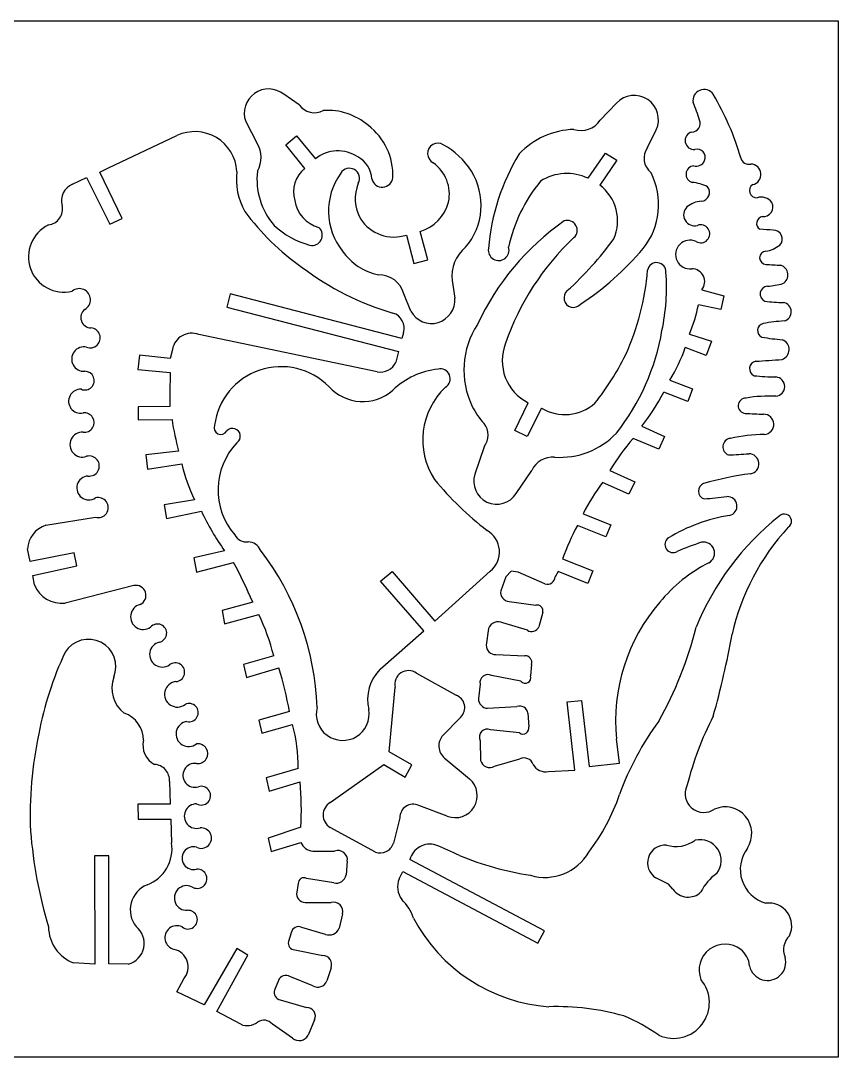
# Model space of a CAD drawing. Extents: x 0 to 963, y 0 to 414.
# Drawn here: x 636.3 to 962.8, y 0 to 413.9 of the extents above; entities that cross this region are included whole.
import ezdxf

# ---------------------------------------------------------------- set-up
doc = ezdxf.new("R2010")
doc.units = 0
doc.layers.add('GREEN', color=3, linetype='CONTINUOUS')
doc.layers.add('WHITE', color=7, linetype='CONTINUOUS')

msp = doc.modelspace()

# ---------------------------------------------------------------- linework, layer by layer
at = {"layer": 'GREEN', "linetype": 'CONTINUOUS'}
for p, q in [((747.516921, 380.323394), (741.392269, 384.523384)), ((874.218366, 381.023466), (867.743257, 374.198459)), ((726.168497, 373.674392), (730.718476, 364.924578)), ((886.642057, 363.349447), (890.141967, 370.349391)), ((671.393033, 355.123251), (698.693016, 368.07334)), ((742.266433, 364.399151), (746.467833, 367.900251)), ((749.78544, 354.956605), (742.266433, 364.399151)), ((746.467833, 367.900251), (753.992809, 358.800232)), ((862.944798, 350.994022), (869.842433, 361.075251)), ((869.842433, 361.075251), (874.393833, 358.274351)), ((874.393833, 358.274351), (867.568797, 348.299324)), ((667.893833, 353.373651), (671.393033, 355.123251)), ((676.818833, 334.998651), (667.893833, 353.373651)), ((657.042933, 348.648307), (662.642333, 351.272851)), ((662.642333, 351.272851), (671.917333, 332.722851)), ((671.917333, 332.722851), (676.818833, 334.998651)), ((790.392124, 328.347914), (793.366933, 316.973051)), ((798.968733, 318.373451), (795.818997, 329.747575)), ((793.366933, 316.973051), (798.968733, 318.373451)), ((808.591769, 310.148919), (809.641727, 303.148961)), ((908.344119, 306.47453), (917.093733, 304.024651)), ((720.041933, 304.900151), (718.641633, 299.473451)), ((788.467133, 287.050151), (720.041933, 304.900151)), ((792.14339, 297.899408), (789.343381, 304.899256)), ((917.093733, 304.024651), (915.868333, 298.598051)), ((718.641633, 299.473451), (787.241633, 281.798451)), ((915.868333, 298.598051), (906.943329, 300.523063)), ((778.66773, 273.749899), (707.442793, 288.624897)), ((789.166766, 289.324259), (788.467133, 287.050151)), ((903.443802, 288.799606), (912.193833, 285.999551)), ((912.193833, 285.999551), (910.093133, 280.222951)), ((696.941651, 282.674185), (696.066933, 278.999951)), ((787.241633, 281.798451), (786.191693, 277.599318)), ((910.093133, 280.222951), (901.693193, 283.37292)), ((683.816933, 280.400051), (683.116633, 274.623251)), ((696.066933, 278.999951), (683.816933, 280.400051)), ((683.116633, 274.623251), (696.066733, 273.398214)), ((895.568946, 270.424461), (904.668733, 266.924551)), ((902.743133, 261.847951), (893.118143, 265.522962)), ((904.668733, 266.924551), (902.743133, 261.847951)), ((833.616433, 250.298651), (839.041476, 261.323593)), ((695.891756, 259.924829), (683.291733, 259.749951)), ((683.291733, 259.749951), (683.291733, 254.498151)), ((844.362729, 259.171774), (838.518033, 247.847851)), ((683.291733, 254.498151), (696.766792, 254.673203)), ((838.518033, 247.847851), (833.616433, 250.298651)), ((884.369103, 252.049387), (893.468733, 247.849451)), ((891.193133, 242.772951), (880.86786, 247.147986)), ((893.468733, 247.849451), (891.193133, 242.772951)), ((699.391429, 242.074845), (686.266633, 240.499851)), ((686.266633, 240.499851), (686.966933, 234.898051)), ((821.36838, 243.82363), (817.693405, 232.798742)), ((686.966933, 234.898051), (700.616921, 236.998056)), ((834.141875, 225.099456), (840.441736, 234.374465)), ((871.593837, 234.374365), (881.568833, 229.824451)), ((879.118033, 224.922951), (868.61792, 229.472934)), ((881.568833, 229.824451), (879.118033, 224.922951)), ((705.691281, 222.649727), (693.616633, 220.549751)), ((693.616633, 220.549751), (694.491933, 215.122951)), ((646.367857, 212.498297), (666.142522, 215.648205)), ((694.491933, 215.122951), (708.492056, 218.09813)), ((860.918912, 217.049581), (871.943833, 212.674551)), ((870.018133, 207.772951), (858.643117, 212.322959)), ((871.943833, 212.674551), (870.018133, 207.772951)), ((640.068333, 197.975051), (639.018488, 203.049165)), ((657.743333, 201.475051), (640.068333, 197.975051)), ((658.793733, 196.223351), (657.743333, 201.475051)), ((717.766135, 202.174599), (705.516633, 199.374751)), ((705.516633, 199.374751), (706.566933, 193.772951)), ((852.69388, 199.024674), (864.768833, 194.299551)), ((641.118733, 192.373351), (658.793733, 196.223351)), ((706.566933, 193.772951), (721.267217, 197.622964)), ((641.818546, 188.699288), (641.118733, 192.373351)), ((780.066433, 190.099151), (784.617833, 193.950251)), ((784.617833, 193.950251), (801.767633, 174.175251)), ((801.767633, 174.175251), (823.816976, 194.124683)), ((830.118333, 191.848551), (828.018553, 186.248789)), ((832.218033, 194.123151), (830.118333, 191.848551)), ((835.017433, 193.773251), (832.218033, 194.123151)), ((845.692386, 189.048201), (835.017433, 193.773251)), ((850.943033, 193.947951), (849.718553, 191.8488)), ((862.843133, 189.222951), (850.943033, 193.947951)), ((864.768833, 194.299551), (862.843133, 189.222951)), ((681.542335, 188.349892), (654.067523, 181.349918)), ((797.371205, 170.347111), (780.066433, 190.099151)), ((728.966374, 181.699755), (716.716633, 178.374651)), ((716.716633, 178.374651), (717.766933, 173.122951)), ((831.342713, 182.04995), (842.017545, 180.474909)), ((717.766933, 173.122951), (731.417209, 176.798019)), ((844.818444, 177.67379), (843.243417, 171.898766)), ((779.89193, 154.924638), (797.371205, 170.347111)), ((823.118476, 171.198839), (822.243476, 164.549045)), ((838.692144, 170.498263), (828.892303, 173.473297)), ((737.366624, 160.349667), (725.291633, 156.849651)), ((826.092525, 160.874956), (837.642592, 160.349876)), ((725.291633, 156.849651), (726.516933, 151.597951)), ((726.516933, 151.597951), (739.467036, 155.447957)), ((794.417056, 153.348326), (810.167319, 144.59821)), ((840.268451, 156.84889), (839.918575, 152.299215)), ((836.067158, 150.198281), (824.342242, 152.473306)), ((783.482375, 121.973365), (785.843389, 147.749196)), ((819.793454, 148.974237), (819.09354, 143.198955)), ((854.616633, 141.974851), (860.218333, 142.499951)), ((857.670915, 114.66597), (854.616633, 141.974851)), ((860.218333, 142.499951), (863.368533, 116.075051)), ((743.666579, 138.124849), (731.416633, 134.624651)), ((822.767684, 139.349862), (834.492484, 140.049984)), ((838.868572, 137.424213), (839.218499, 131.999182)), ((731.416633, 134.624651), (732.641933, 129.372951)), ((732.641933, 129.372951), (744.892178, 132.872986)), ((812.092001, 135.849605), (804.566869, 128.149511)), ((835.54226, 129.548177), (823.992321, 130.773196)), ((819.793463, 126.399384), (819.968546, 118.5242)), ((875.441633, 117.474851), (874.216786, 127.098919)), ((792.493833, 116.774351), (783.482375, 121.973365)), ((759.943178, 101.723355), (781.292633, 116.948051)), ((781.292633, 116.948051), (789.868033, 111.872851)), ((789.868033, 111.872851), (792.493833, 116.774351)), ((806.142087, 119.048299), (815.592019, 111.173335)), ((825.567227, 116.249826), (835.717339, 119.224914)), ((863.368533, 116.075051), (875.441633, 117.474851)), ((747.166931, 115.374739), (734.391633, 111.524651)), ((847.092479, 114.149853), (857.670915, 114.66597)), ((695.716655, 110.124158), (696.066733, 101.024951)), ((734.391633, 111.524651), (735.616933, 106.272951)), ((735.616933, 106.272951), (747.866917, 109.947794)), ((696.066733, 101.024951), (683.116733, 101.024951)), ((683.116733, 101.024951), (683.291733, 95.073151)), ((806.667946, 96.299905), (795.293002, 100.499834)), ((787.766741, 95.59914), (785.141712, 85.449278)), ((683.291733, 95.073151), (696.241733, 95.073151)), ((696.241733, 95.073151), (696.591691, 85.623903)), ((748.216833, 91.924658), (735.091633, 87.549651)), ((777.967848, 81.949778), (759.943117, 91.749783)), ((735.091633, 87.549651), (736.316933, 82.122951)), ((736.316933, 82.122951), (748.217114, 85.797975)), ((671.568533, 80.374951), (665.791733, 80.374951)), ((665.791733, 80.374951), (665.966869, 37.115412)), ((671.568533, 37.324951), (671.568533, 80.374951)), ((752.942544, 82.298142), (761.692963, 82.298197)), ((845.518833, 50.449451), (791.775965, 78.983913)), ((766.766708, 78.274149), (766.241695, 72.849206)), ((761.342868, 69.699963), (750.492939, 71.449883)), ((787.418476, 71.273671), (788.993033, 74.247851)), ((788.993033, 74.247851), (842.893033, 45.547851)), ((895.041433, 69.174051), (889.967257, 71.623373)), ((747.166745, 69.349075), (746.46669, 65.148928)), ((896.791919, 67.073589), (895.041433, 69.174051)), ((750.667629, 61.823123), (760.292921, 61.823225)), ((764.8419, 57.274214), (763.441711, 51.499389)), ((744.366717, 49.749282), (743.316719, 46.24931)), ((758.017856, 49.049985), (748.567891, 51.849896)), ((842.893033, 45.547851), (845.518833, 50.449451)), ((722.667333, 43.450251), (709.569857, 20.922824)), ((727.043833, 40.824351), (722.667333, 43.450251)), ((745.767517, 42.923093), (756.967576, 40.648129)), ((665.966869, 37.115412), (657.392709, 37.674872)), ((679.267525, 37.149937), (671.568533, 37.324951)), ((714.618833, 18.249451), (727.043833, 40.824351)), ((760.291706, 35.749347), (758.541821, 30.499413)), ((698.693833, 26.124451), (701.493392, 31.373584)), ((739.291739, 30.674384), (737.716876, 26.824355)), ((752.943088, 28.57485), (743.843003, 32.249884)), ((709.569857, 20.922824), (698.693833, 26.124451)), ((739.992526, 22.973137), (750.492733, 19.823226)), ((724.242976, 13.174894), (714.618833, 18.249451)), ((744.893164, 7.574754), (736.84318, 13.174678)), ((753.641913, 14.924393), (751.191916, 8.799421))]:
    msp.add_line(p, q, dxfattribs=at)
for centre, radius, start, end in [((735.299533, 376.967151), 9.7066, 51.1201, 199.8299), ((909.223727, 381.99956), 4.4527, 34.530464, 190.353471), ((881.299233, 374.372251), 9.7148, -24.4624, 136.7921), ((846.65499, 355.386873), 63.6568, 17.189356, 23.922083), ((815.41463, 327.088522), 113.1398, 16.461374, 30.507192), ((753.601833, 384.567151), 7.4186, -145.1072, -61.4902), ((758.89056, 353.066728), 25.0425, 49.461881, 94.00203), ((860.123834, 379.129252), 9.0757, -108.510666, -32.90831), ((904.309201, 372.892229), 3.419, -89.858584, 22.47788), ((705.791333, 352.731151), 16.9047, 3.3675, 114.8284), ((759.741733, 352.121446), 25.2392, -1.923989, 52.326271), ((858.306608, 338.83485), 31.7061, 91.923355, 136.341512), ((905.236754, 366.027723), 3.566, 104.936237, 274.917574), ((721.61762, 359.265772), 10.7167, -30.053507, 31.872869), ((802.958811, 360.879537), 4.1149, 58.772879, 242.645683), ((789.978023, 337.053211), 31.244, 32.626205, 61.069815), ((762.955155, 347.631069), 14.3204, 55.975917, 128.744215), ((909.430652, 315.837183), 86.6026, 148.781625, 175.306198), ((892.659533, 359.007351), 7.4205, 144.1865, 231.5192), ((906.526906, 359.45854), 3.1729, -25.378003, 108.075686), ((765.989688, 350.146275), 10.5959, 3.261628, 61.976425), ((792.005554, 344.633864), 15.5132, -11.753191, 54.254951), ((905.420533, 352.621551), 3.4006, 96.8055, 254.167582), ((906.065955, 359.422706), 3.5814, -107.02159, -21.696945), ((927.032039, 359.734083), 3.1696, -169.359364, -73.301103), ((927.81255, 352.545693), 4.1545, -78.47542, 88.203417), ((747.355059, 350.333206), 24.92, 172.179351, 210.198379), ((758.418221, 350.465254), 27.738, 172.889498, 221.185689), ((757.307533, 345.568751), 12.0297, 128.703731, 196.392), ((784.994616, 337.909727), 25.7526, 144.063735, 218.510734), ((767.602779, 350.942107), 4.0372, -28.763765, 148.964852), ((794.338717, 340.229333), 25.861, -40.454146, 31.90868), ((854.464833, 333.093651), 19.8074, 64.651623, 122.09), ((863.00956, 340.502409), 28.0681, -38.774514, 26.893289), ((659.916231, 341.925593), 7.311, 113.141934, 194.668879), ((786.139804, 342.810303), 16.2248, 157.575877, 209.489109), ((780.722981, 351.724874), 4.2676, -166.783023, -6.06364), ((891.519316, 310.572769), 61.7109, 140.440966, 167.956322), ((856.787446, 334.003541), 17.9055, -23.815369, 52.977752), ((902.829896, 331.936674), 17.4925, 63.561083, 84.545121), ((930.234429, 346.087962), 2.8691, 123.698904, 273.161475), ((907.903788, 345.343185), 3.5299, -85.711074, 39.734889), ((646.696131, 338.64346), 6.3117, -83.433285, 13.101821), ((759.145938, 344.347778), 13.5546, -170.770994, -106.076882), ((790.903333, 345.895551), 16.8796, -73.069036, -15.186), ((905.415737, 336.401555), 4.3633, 133.843982, 285.644295), ((908.834781, 331.663041), 10.182, 93.756046, 129.244792), ((932.055087, 338.204815), 5.2866, 35.81795, 108.328244), ((932.803645, 339.608666), 3.9211, -94.546642, 25.529986), ((804.676008, 395.574129), 97.7587, -143.771866, -124.901125), ((932.998524, 332.94829), 2.7977, 100.413925, 236.201857), ((653.532597, 319.658582), 14.1085, 115.683689, 283.671312), ((760.231792, 356.344496), 33.1322, -133.21914, -104.890387), ((752.716101, 328.264583), 4.0642, -104.219399, 48.815796), ((785.386376, 343.452132), 15.9121, -147.16185, -71.664084), ((912.652628, 249.046057), 103.5379, 124.913999, 155.094265), ((854.656748, 330.241552), 3.9163, -48.69194, 108.824096), ((907.889616, 328.835106), 3.6062, -120.353629, 111.083504), ((928.668099, 251.142142), 104.4111, 133.163769, 161.006211), ((920.208119, 114.353676), 216.5613, 85.588037, 87.026443), ((936.98013, 326.76965), 3.5054, -44.225665, 91.84002), ((823.540129, 311.808487), 15.0402, 129.284953, 186.335037), ((827.202684, 322.266266), 4.1368, 170.852311, 376.61586), ((764.084252, 406.10724), 134.8821, -47.839556, -36.027342), ((793.653458, 400.456335), 119.7315, -56.4257, -40.35691), ((903.571968, 320.560434), 5.7342, 64.204386, 277.471603), ((931.981174, 333.868258), 12.1447, -80.945095, -51.796788), ((784.0084, 335.356856), 23.4322, -144.874184, -101.859774), ((934.050298, 319.249041), 2.6306, 93.438619, 266.561088), ((816.420234, 404.952909), 112.2513, -127.078984, -106.272094), ((890.281694, 313.6097), 3.7125, -2.093771, 168.514406), ((904.299933, 309.701251), 5.1737, -38.5852, 89.8042), ((962.147976, 746.336922), 430.6417, -93.762021, -92.969046), ((938.617968, 312.401233), 4.061, -58.873627, 72.453676), ((779.350633, 302.029351), 10.3967, 16.024, 90.8705), ((786.527943, 322.049378), 100.4113, -24.506711, -4.398273), ((811.83955, 307.342063), 82.3807, -12.010624, 4.268755), ((659.672468, 302.45866), 4.4786, -59.53619, 128.783514), ((934.705262, 304.786561), 3.0905, 92.090223, 247.896127), ((929.570412, 355.56158), 47.9503, -83.988035, -76.557721), ((800.348033, 302.339251), 9.3289, -151.5805, 4.9793), ((857.068366, 303.242839), 3.7816, 130.382208, 317.739743), ((664.427653, 295.344066), 4.0943, 127.360945, 269.509937), ((844.312733, 312.834651), 63.8292, -22.1203, -11.1211), ((942.052303, 369.342846), 67.9546, -97.194039, -90.977828), ((940.280107, 297.686544), 3.7618, -75.178092, 80.629051), ((783.100545, 291.145792), 6.3338, -16.713686, 72.856731), ((947.105024, 213.024132), 81.2376, 94.138403, 100.111622), ((664.094227, 287.267981), 3.9931, -111.321157, 85.714261), ((846.609929, 274.430792), 33.293, 146.825073, 205.831049), ((803.576918, 305.164559), 90.0916, -38.363287, -9.561872), ((933.413544, 290.205888), 2.8518, 101.552438, 247.393331), ((704.636333, 281.336451), 7.8101, 68.9405, 170.1376), ((946.949402, 369.451461), 83.1754, -100.132118, -94.417909), ((938.992593, 282.619037), 4.2005, -70.893429, 68.349474), ((661.572029, 278.788952), 4.8781, 77.325353, 274.356303), ((847.473395, 278.18727), 18.8542, 158.411749, 243.43473), ((838.924133, 305.138351), 66.4356, -31.5014, -19.1242), ((780.005833, 280.412251), 6.7954, -101.3565, -24.453), ((775.197026, 332.228633), 115.0343, -38.163308, -26.779613), ((930.451113, 274.948406), 3.0578, 101.003279, 245.17327), ((909.015567, 669.861665), 392.466, -86.954412, -85.418072), ((661.949392, 270.198651), 3.7263, -112.182895, 90.105007), ((952.005133, 263.336551), 256.1361, 177.7487, 180.7632), ((740.335706, 248.960477), 26.8135, 44.632223, 172.632833), ((806.113993, 244.562057), 30.3968, 95.893614, 134.079385), ((803.921374, 270.979876), 3.9296, -58.625806, 103.668429), ((938.817189, 359.83506), 88.1914, -96.281927, -90.584451), ((937.550645, 267.7991), 3.8666, -84.55412, 84.554232), ((660.240917, 261.975777), 4.7819, 86.384409, 282.089651), ((772.899991, 280.007714), 18.1895, -137.838, -48.434324), ((825.957717, 246.533875), 29.0594, 133.465553, 213.019956), ((811.979433, 308.632851), 91.8801, -38.013, -27.9822), ((853.646233, 274.766151), 18.1485, -120.765802, -48.621), ((925.939579, 260.180996), 3.0699, 88.544451, 264.918381), ((935.292842, 207.074086), 56.9364, 87.357732, 99.375613), ((661.73602, 253.449037), 3.8824, -97.302457, 97.303813), ((840.813897, 271.609718), 26.8469, -154.198316, -136.412049), ((948.506413, 659.361502), 402.8862, -93.249716, -92.203282), ((933.046033, 252.742651), 4.0306, -85.4241, 90.406567), ((802.535733, 270.135651), 106.8932, -171.6828, -164.7808), ((815.388433, 248.461551), 7.5677, -37.7964, 37.7982), ((660.938475, 244.640442), 4.967, 86.490337, 290.061777), ((716.256898, 251.399711), 2.7046, 158.323448, 331.871371), ((720.93636, 248.001104), 3.1262, -56.359765, 137.213815), ((851.626355, 270.72335), 31.1682, -93.833341, -43.548077), ((934.066238, 182.734197), 65.9944, 90.606569, 102.557782), ((742.437208, 226.542925), 27.3193, 136.354824, 220.917728), ((975.855233, 168.430951), 123.3652, 140.3511, 147.6874), ((920.172601, 243.739263), 3.4408, 97.601129, 250.380873), ((663.707974, 236.090035), 4.0283, -97.708176, 105.339732), ((914.906139, 365.536549), 125.1059, -88.11684, -84.421463), ((927.053845, 236.967389), 4.0558, -79.866042, 89.804358), ((769.130133, 253.156651), 70.3929, -166.7295, -154.3177), ((848.758415, 230.471412), 9.187, 85.103254, 154.859133), ((663.520002, 227.338056), 4.7731, 94.233235, 303.325715), ((826.415333, 230.012351), 9.1562, 162.2829, 327.5499), ((943.892237, 107.089581), 126.9138, 97.299327, 105.937849), ((898.529939, 309.967375), 125.2219, -140.72618, -127.331431), ((934.638133, 179.961551), 82.523, 143.1322, 153.2931), ((910.1815, 226.091561), 3.2401, 110.582785, 252.690414), ((667.295333, 219.499051), 4.0197, -106.6659, 106.6687), ((895.230334, 416.243067), 193.7504, -85.860133, -83.156336), ((918.563439, 220.072574), 3.8085, -77.813524, 93.698648), ((805.015333, 263.652151), 106.7329, -154.7351, -144.8307), ((929.868924, 150.117467), 67.0598, 99.009576, 121.287791), ((1007.125697, 130.721622), 109.0584, 128.561776, 157.915967), ((941.24495, 214.033963), 2.8768, -56.872316, 136.933737), ((649.726733, 202.303151), 10.7342, 108.2349, 176.0148), ((960.314533, 158.858451), 114.8718, 152.2621, 159.5334), ((1011.341067, 148.452104), 93.2004, 137.326833, 167.311096), ((726.465162, 211.046595), 5.2509, -152.837492, -81.761845), ((817.592456, 201.83915), 9.9125, -51.101212, 59.708689), ((896.836807, 204.739942), 3.2293, 123.75891, 301.89581), ((726.904138, 200.113734), 5.7447, 24.811864, 86.872544), ((966.566977, 38.287194), 177.281, 109.233331, 112.563466), ((908.989082, 201.320645), 4.4294, -60.915168, 100.685603), ((644.775345, 135.670997), 109.9919, 2.098599, 37.430839), ((593.684633, 126.111551), 146.2573, 22.3381, 29.2711), ((939.10127, 142.585474), 61.5776, 117.003543, 140.565107), ((846.637133, 191.984351), 3.0844, -107.8363, -2.5188), ((652.704233, 192.959951), 11.6898, -158.6246, -83.3028), ((682.383971, 184.461638), 3.9783, -66.14466, 102.213591), ((831.578333, 185.651751), 3.6095, 170.4791, 266.2572), ((685.305609, 175.910771), 5.0848, 104.960988, 304.588122), ((842.610533, 178.266951), 2.2862, -15.0376, 105.0331), ((946.413537, 134.239411), 72.549, 139.142382, 185.648368), ((654.391733, 139.637551), 85.5209, 14.0157, 25.7547), ((827.028933, 169.737751), 4.1745, 63.489, 159.5125), ((690.979734, 169.359052), 3.6561, -78.75097, 139.681328), ((840.411633, 173.005851), 3.0405, -124.439, -21.353), ((758.967692, 208.473186), 151.6218, -29.299386, -14.026747), ((663.373494, 155.969698), 10.9536, -22.520133, 148.157481), ((692.875796, 160.857194), 5.0563, 103.528933, 304.19029), ((573.04284, 231.57479), 352.9785, -15.676225, -10.223657), ((778.414838, 103.668776), 137.2418, 154.963604, 169.279265), ((825.768533, 164.388751), 3.5287, 177.3964, 275.2681), ((698.060226, 153.755706), 3.7431, -85.672688, 128.753581), ((837.777933, 157.716151), 2.6372, -19.1994, 92.9417), ((575.311833, 106.482151), 171.3026, 10.6447, 16.6093), ((791.778433, 142.872051), 16.9279, 134.6025, 193.836), ((791.179633, 148.941851), 5.4679, 53.6954, 192.5986), ((685.159327, 147.399055), 12.4609, 159.443897, 233.183834), ((698.872811, 144.94608), 5.1048, 95.961137, 308.024058), ((822.921633, 149.613851), 3.1929, 63.5813, 191.5559), ((837.815033, 151.574751), 2.2248, -141.7792, 19.0038), ((703.591655, 137.637062), 3.6452, -103.873717, 115.587582), ((808.373933, 139.617651), 5.2936, -45.3825, 70.1972), ((822.938833, 143.191351), 3.8453, 179.8867, 267.449), ((673.792633, 126.499047), 11.5994, 0.370922, 70.355588), ((764.924996, 137.076207), 10.5623, 165.623092, 369.523998), ((835.642933, 137.007851), 3.2524, 7.355, 110.7152), ((703.394161, 129.097968), 5.0458, 97.705662, 308.968841), ((677.812733, 115.255751), 69.3543, 0.0983, 14.7154), ((983.902242, 65.690104), 115.3198, 143.507042, 160.136417), ((1028.526807, 76.670145), 130.0584, 152.760321, 165.890934), ((797.810281, 96.430606), 157.6841, 168.006009, 182.210318), ((822.672933, 127.837451), 3.2186, 65.7998, 206.5385), ((836.942633, 131.430251), 2.3459, -126.6514, 14.0354), ((693.658334, 124.524299), 8.5169, 166.07338, 242.814238), ((707.054198, 121.236584), 3.9683, -97.045158, 97.045551), ((809.704233, 124.351751), 6.3887, 143.5266, 236.1121), ((689.40484, 110.626837), 6.3318, -4.553477, 86.719621), ((705.859858, 112.581732), 4.7693, 81.467517, 287.164806), ((823.626233, 119.499951), 3.7856, -165.0632, -59.1541), ((837.292588, 115.663431), 3.8943, 19.281407, 113.859882), ((845.866933, 119.566951), 5.554, -151.8814, -77.2522), ((708.419977, 104.457433), 3.749, -119.613681, 107.905109), ((627.769333, 98.601151), 120.6324, -3.1727, 5.3972), ((809.861433, 104.497751), 8.7979, -111.2835, 49.3559), ((909.16375, 105.232602), 7.4652, 155.11214, 304.742169), ((800.353573, 130.263065), 79.2661, -37.55496, -18.681416), ((706.578183, 96.286251), 4.9119, 90.125645, 286.429619), ((762.874033, 96.736551), 5.7843, 120.4437, 239.5556), ((793.017633, 95.764651), 5.2535, 64.3346, 181.8054), ((917.651755, 89.349485), 10.6284, -33.23362, 113.474366), ((708.434374, 87.511956), 4.0897, -117.161554, 96.555774), ((826.622292, 105.407215), 186.9861, -175.380926, -163.411705), ((681.254633, 83.312851), 15.5102, -69.082, 8.5691), ((705.326922, 79.499054), 4.5467, 74.166955, 285.833672), ((753.605033, 88.132651), 5.872, -156.5721, -96.478), ((779.893133, 87.105851), 5.5038, -110.4757, -17.5169), ((799.667633, 76.984551), 8.141, 72.488, 165.783193), ((764.893339, -11.738756), 103.4184, 63.172076, 68.903758), ((893.757133, 77.645951), 7.1158, 86.692, 237.8187), ((898.021198, 97.239653), 13.0707, -107.146537, -53.928566), ((907.63999, 78.499095), 8.3988, -37.609318, 103.234873), ((937.801087, 75.026864), 14.1061, 142.957166, 253.913092), ((763.035233, 78.779951), 3.7656, -7.7194, 110.8827), ((859.603278, 198.509644), 127.3669, -112.157014, -98.891221), ((845.709848, 91.979877), 20.1568, -106.700005, -29.845384), ((706.844655, 71.283153), 3.8517, -124.875743, 94.126834), ((749.442633, 69.429251), 2.2773, 62.535, 182.0176), ((762.420833, 73.407951), 3.8615, -106.2099, -8.3197), ((795.518474, 68.128758), 8.6891, 158.780754, 215.770167), ((924.617662, 58.149113), 18.3949, 124.142611, 154.654012), ((690.825473, 58.874626), 10.7366, 112.064534, 218.448711), ((702.629154, 63.609842), 4.942, 65.961768, 273.054178), ((902.843839, 71.361843), 7.4172, -144.679475, -46.029948), ((750.109533, 65.434251), 3.654, -175.5215, -81.2145), ((775.922078, 49.925899), 18.1561, 17.960128, 46.288624), ((703.135418, 54.940757), 3.742, -128.772254, 93.722598), ((761.278633, 58.259951), 3.6971, -15.4635, 105.4631), ((935.140428, 52.46154), 9.0976, -25.642423, 97.885096), ((852.123013, 86.635789), 66.6379, -152.168563, -94.178303), ((663.201733, 52.354051), 15.7868, -178.8023, -111.5903), ((677.022751, 45.473556), 8.621, -74.907123, 51.266139), ((698.653014, 47.760861), 4.7691, 63.350855, 257.771147), ((747.255133, 49.223951), 2.9358, 63.4387, 169.692), ((759.413933, 53.188451), 4.3676, -108.6414, -22.7509), ((745.720233, 45.454251), 2.5316, 161.6963, 271.0702), ((948.526346, 43.000021), 7.5761, 133.180523, 203.750553), ((695.984533, 36.060051), 7.2326, -40.3883, 76.7452), ((917.638052, 34.842057), 10.3745, 52.746383, 201.595322), ((917.506328, 35.478655), 9.9596, 5.592197, 49.925163), ((756.927533, 37.043751), 3.6046, -21.0448, 89.3635), ((934.561692, 37.970172), 7.3033, -167.979639, 15.718392), ((742.196733, 29.644051), 3.0823, 57.7168, 160.4716), ((754.941133, 31.868251), 3.8521, -121.2444, -20.8148), ((897.046101, 21.83652), 14.2903, -114.178401, 40.008313), ((740.336033, 25.774051), 2.8219, 158.1488, 263.0081), ((750.600933, 16.431151), 3.3938, -26.3577, 91.827), ((850.092982, -80.491759), 100.7064, 74.389397, 91.6076), ((726.831722, 19.204456), 6.5618, -113.235898, -51.773194), ((733.379733, 10.294251), 4.5047, 39.7491, 123.5216), ((849.078878, -51.194792), 73.3005, 54.932437, 67.446592), ((747.512433, 10.913551), 4.2436, -128.114, -29.8805)]:
    msp.add_arc(centre, radius, start, end, dxfattribs=at)
at = {"layer": 'WHITE', "linetype": 'CONTINUOUS'}
for p, q in [((0, 413.910619), (962.819643, 413.910619)), ((962.819643, 413.910619), (962.819643, 0)), ((962.819643, 0), (0, 0))]:
    msp.add_line(p, q, dxfattribs=at)

doc.saveas('drawing.dxf')
